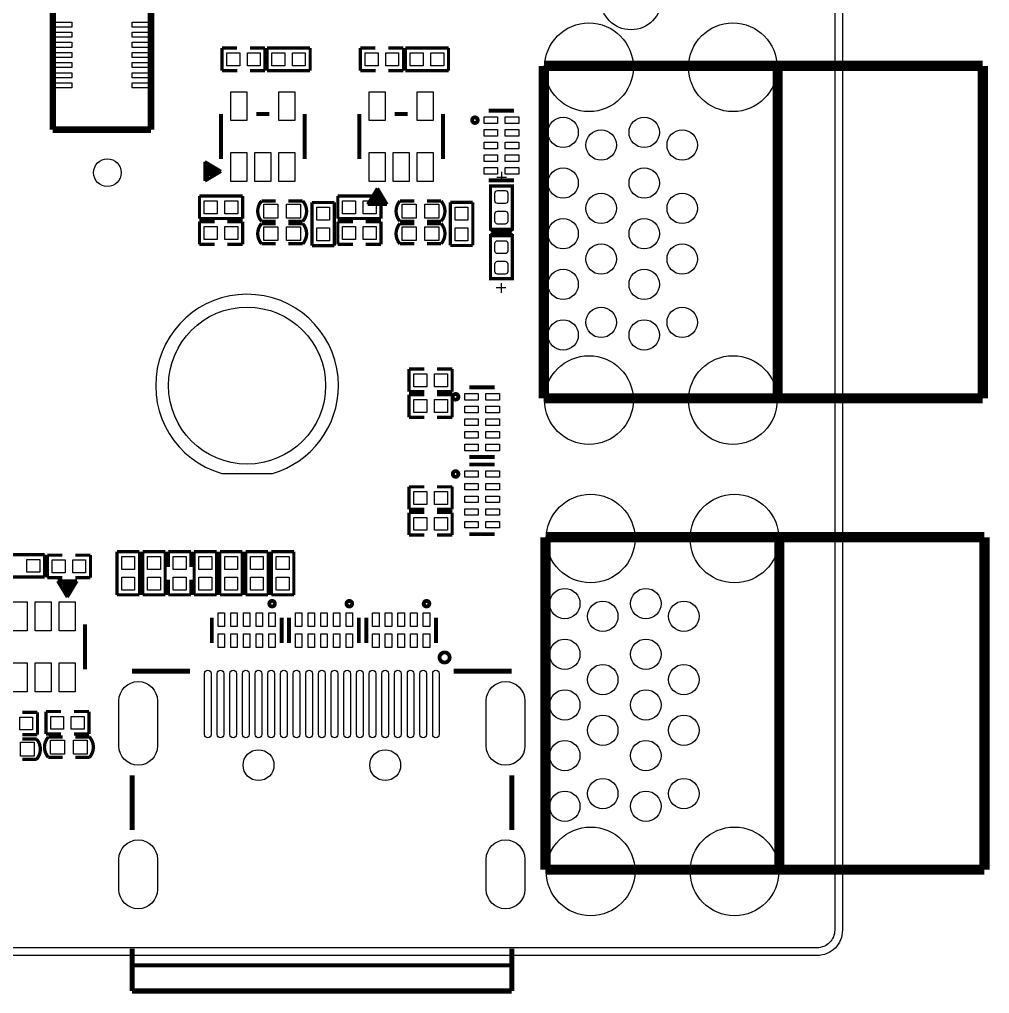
# Model space of a CAD drawing. Extents: x -68.5 to 22.8, y 26 to 103.8.
# Drawn here: x -15.47 to 22.82, y 27.22 to 65.68 of the extents above; entities that cross this region are included whole.
import ezdxf

# ---------------------------------------------------------------- set-up
doc = ezdxf.new("R2010")
doc.units = 0
for name, color, linetype in [('BG_OUTLINE', 2, 'CONTINUOUS'), ('PG_SILKSCREEN_TOP', 7, 'CONTINUOUS'), ('PIN_TOP', 84, 'CONTINUOUS'), ('RKI_ALL', 1, 'CONTINUOUS'), ('RKO_ALL', 1, 'CONTINUOUS')]:
    doc.layers.add(name, color=color, linetype=linetype)

msp = doc.modelspace()

# ---------------------------------------------------------------- linework, layer by layer
at = {"layer": 'BG_OUTLINE'}
msp.add_lwpolyline([(-66.983102, 103.72598), (16.016986, 103.72598, -0.414199), (17.016984, 102.725982), (17.016984, 29.726128, -0.414243), (16.016986, 28.725876), (-41.66616, 28.725876)], format="xyb", dxfattribs=at)
at = {"layer": 'PG_SILKSCREEN_TOP'}
for points, const_width in [([(-14.153896, 61.332872), (-14.153896, 84.432648)], 0.254), ([(-10.273792, 84.432648), (-10.273792, 61.332872)], 0.254), ([(-7.473188, 63.664592), (-7.473188, 64.553592)], 0.127), ([(-7.473188, 64.553592), (-6.876288, 64.553592)], 0.127), ([(-6.368288, 64.553592), (-5.771388, 64.553592)], 0.127), ([(-5.771388, 64.553592), (-5.771388, 63.664592)], 0.127), ([(-5.695188, 63.664592), (-5.695188, 64.553592)], 0.127), ([(-5.695188, 64.553592), (-3.993388, 64.553592)], 0.127), ([(-3.993388, 64.553592), (-3.993388, 63.664592)], 0.127), ([(-2.012188, 63.664592), (-2.012188, 64.553592)], 0.127), ([(-2.012188, 64.553592), (-1.415288, 64.553592)], 0.127), ([(-0.907288, 64.553592), (-0.310388, 64.553592)], 0.127), ([(-0.310388, 64.553592), (-0.310388, 63.664592)], 0.127), ([(-0.234188, 63.664592), (-0.234188, 64.553592)], 0.127), ([(-0.234188, 64.553592), (1.467612, 64.553592)], 0.127), ([(1.467612, 64.553592), (1.467612, 63.664592)], 0.127), ([(5.232146, 50.724816), (5.232146, 63.850012)], 0.40005), ([(5.232146, 63.850012), (22.557232, 63.850012)], 0.40005), ([(14.457172, 50.724816), (14.457172, 63.850012)], 0.40005), ([(14.457172, 63.850012), (22.557232, 63.850012)], 0.40005), ([(22.557232, 63.850012), (22.557232, 50.724816)], 0.40005), ([(22.557232, 63.850012), (22.557232, 50.724816)], 0.40005), ([(-6.872478, 63.664592), (-7.473188, 63.664592)], 0.127), ([(-5.771388, 63.664592), (-6.368288, 63.664592)], 0.127), ([(-3.993388, 63.664592), (-5.695188, 63.664592)], 0.127), ([(-1.411478, 63.664592), (-2.012188, 63.664592)], 0.127), ([(-0.310388, 63.664592), (-0.907288, 63.664592)], 0.127), ([(1.467612, 63.664592), (-0.234188, 63.664592)], 0.127), ([(-7.511288, 61.950092), (-7.511288, 61.315092)], 0.1524), ([(-6.114288, 61.950092), (-5.606288, 61.950092)], 0.1524), ([(-4.209288, 61.950092), (-4.209288, 60.172092)], 0.1524), ([(-2.050288, 61.950092), (-2.050288, 61.315092)], 0.1524), ([(-0.653288, 61.950092), (-0.145288, 61.950092)], 0.1524), ([(1.251712, 61.950092), (1.251712, 60.172092)], 0.1524), ([(4.056126, 62.082934), (3.055874, 62.082934)], 0.1524), ([(-10.273792, 61.332872), (-14.153896, 61.332872)], 0.254), ([(-7.511288, 61.315092), (-7.511288, 60.807092)], 0.1524), ([(-2.050288, 61.315092), (-2.050288, 60.807092)], 0.1524), ([(-7.511288, 60.807092), (-7.511288, 60.172092)], 0.1524), ([(-2.050288, 60.807092), (-2.050288, 60.172092)], 0.1524), ([(-8.146288, 59.304428), (-8.146288, 60.066428)], 0.127), ([(-8.146288, 60.066428), (-7.511288, 59.685428)], 0.127), ([(-8.044688, 59.431428), (-8.044688, 59.939428)], 0.127), ([(-8.044688, 59.939428), (-7.943088, 59.888628)], 0.127), ([(-7.511288, 59.685428), (-8.146288, 59.304428)], 0.127), ([(-7.943088, 59.888628), (-7.943088, 59.507628)], 0.127), ([(-7.943088, 59.507628), (-7.866888, 59.558428)], 0.127), ([(-7.866888, 59.558428), (-7.866888, 59.837828)], 0.127), ([(-7.866888, 59.837828), (-7.638288, 59.685428)], 0.127), ([(-7.790688, 59.583828), (-7.790688, 59.710828)], 0.127), ([(-7.638288, 59.685428), (-7.790688, 59.583828)], 0.127), ([(-8.146288, 59.304428), (-8.146288, 59.431428)], 0.127), ([(-8.146288, 59.431428), (-8.044688, 59.431428)], 0.127), ([(3.055874, 59.329066), (4.056126, 59.329066)], 0.1524), ([(-1.720088, 58.381392), (-1.339088, 59.016392)], 0.127), ([(-1.491488, 58.660792), (-1.339088, 58.889392)], 0.127), ([(-1.339088, 59.016392), (-0.958088, 58.381392)], 0.127), ([(-1.339088, 58.889392), (-1.237488, 58.736992)], 0.127), ([(3.9878, 59.1058), (3.9878, 57.404), (3.1242, 57.404), (3.1242, 59.1058), (3.9878, 59.1058)], 0.127), ([(-8.362188, 57.822592), (-8.362188, 58.711592)], 0.127), ([(-8.362188, 58.711592), (-6.660388, 58.711592)], 0.127), ([(-6.660388, 58.711592), (-6.660388, 57.822592)], 0.127), ([(-5.348224, 58.514742), (-5.911088, 58.514742)], 0.130048), ([(-4.848352, 58.514742), (-4.285488, 58.514742)], 0.130048), ([(-3.9243, 56.7563), (-3.9243, 58.4581)], 0.127), ([(-3.9243, 58.4581), (-3.0353, 58.4581)], 0.127), ([(-3.0353, 58.4581), (-3.0353, 56.7563)], 0.127), ([(-2.901188, 57.822592), (-2.901188, 58.711592)], 0.127), ([(-2.901188, 58.711592), (-1.199388, 58.711592)], 0.127), ([(-1.593088, 58.482992), (-1.542288, 58.584592)], 0.127), ([(-1.085088, 58.482992), (-1.593088, 58.482992)], 0.127), ([(-1.542288, 58.584592), (-1.161288, 58.584592)], 0.127), ([(-1.212088, 58.660792), (-1.491488, 58.660792)], 0.127), ([(-1.237488, 58.736992), (-1.364488, 58.736992)], 0.127), ([(-1.161288, 58.584592), (-1.212088, 58.660792)], 0.127), ([(-1.199388, 58.711592), (-1.199388, 57.822592)], 0.127), ([(-1.085088, 58.381392), (-1.085088, 58.482992)], 0.127), ([(0.112776, 58.514742), (-0.450088, 58.514742)], 0.130048), ([(0.612648, 58.514742), (1.175512, 58.514742)], 0.130048), ([(1.5367, 56.75884), (1.5367, 58.46064)], 0.127), ([(1.5367, 58.46064), (2.4257, 58.46064)], 0.127), ([(2.4257, 58.46064), (2.4257, 56.75884)], 0.127), ([(-0.958088, 58.381392), (-1.720088, 58.381392)], 0.127), ([(-0.958088, 58.381392), (-1.085088, 58.381392)], 0.127), ([(-6.660388, 57.822592), (-8.362188, 57.822592)], 0.127), ([(-8.362188, 56.806592), (-8.362188, 57.695592)], 0.127), ([(-8.362188, 57.695592), (-7.765288, 57.695592)], 0.127), ([(-7.261098, 57.695592), (-6.660388, 57.695592)], 0.127), ([(-6.660388, 57.695592), (-6.660388, 56.806592)], 0.127), ([(-5.911088, 57.714642), (-5.348224, 57.714642)], 0.130048), ([(-5.348224, 57.625742), (-5.911088, 57.625742)], 0.130048), ([(-4.285488, 57.714642), (-4.848352, 57.714642)], 0.130048), ([(-4.848352, 57.625742), (-4.285488, 57.625742)], 0.130048), ([(-1.199388, 57.822592), (-2.901188, 57.822592)], 0.127), ([(-2.901188, 56.806592), (-2.901188, 57.695592)], 0.127), ([(-2.901188, 57.695592), (-2.304288, 57.695592)], 0.127), ([(-1.800098, 57.695592), (-1.199388, 57.695592)], 0.127), ([(-1.199388, 57.695592), (-1.199388, 56.806592)], 0.127), ([(-0.450088, 57.714642), (0.112776, 57.714642)], 0.130048), ([(0.112776, 57.625742), (-0.450088, 57.625742)], 0.130048), ([(1.175512, 57.714642), (0.612648, 57.714642)], 0.130048), ([(0.612648, 57.625742), (1.175512, 57.625742)], 0.130048), ([(3.9878, 57.404), (3.9116, 57.3278), (3.2004, 57.3278), (3.1242, 57.404)], 0.127), ([(3.1242, 57.15), (3.2004, 57.2262), (3.9116, 57.2262), (3.9878, 57.15)], 0.127), ([(3.1242, 55.4482), (3.1242, 57.15), (3.9878, 57.15), (3.9878, 55.4482), (3.1242, 55.4482)], 0.127), ([(-7.765288, 56.806592), (-8.362188, 56.806592)], 0.127), ([(-6.660388, 56.806592), (-7.257288, 56.806592)], 0.127), ([(-5.911088, 56.825642), (-5.348224, 56.825642)], 0.130048), ([(-4.285488, 56.825642), (-4.848352, 56.825642)], 0.130048), ([(-3.0353, 56.7563), (-3.9243, 56.7563)], 0.127), ([(-2.304288, 56.806592), (-2.901188, 56.806592)], 0.127), ([(-1.199388, 56.806592), (-1.796288, 56.806592)], 0.127), ([(-0.450088, 56.825642), (0.112776, 56.825642)], 0.130048), ([(1.175512, 56.825642), (0.612648, 56.825642)], 0.130048), ([(2.4257, 56.75884), (1.5367, 56.75884)], 0.127), ([(-0.0889, 50.9905), (-0.0889, 51.8795)], 0.127), ([(-0.0889, 51.8795), (0.508, 51.8795)], 0.127), ([(1.01219, 51.8795), (1.6129, 51.8795)], 0.127), ([(1.6129, 51.8795), (1.6129, 50.9905)], 0.127), ([(3.294126, 51.160934), (2.293874, 51.160934)], 0.1524), ([(0.508, 50.9905), (-0.0889, 50.9905)], 0.127), ([(-0.0889, 50.8635), (0.508, 50.8635)], 0.127), ([(-0.0889, 49.9745), (-0.0889, 50.8635)], 0.127), ([(1.01219, 50.8635), (1.6129, 50.8635)], 0.127), ([(1.6129, 50.9905), (1.016, 50.9905)], 0.127), ([(1.6129, 50.8635), (1.6129, 49.9745)], 0.127), ([(22.557232, 50.724816), (5.232146, 50.724816)], 0.40005), ([(22.557232, 50.724816), (14.457172, 50.724816)], 0.40005), ([(0.508, 49.9745), (-0.0889, 49.9745)], 0.127), ([(1.6129, 49.9745), (1.016, 49.9745)], 0.127), ([(2.293874, 48.407066), (3.294126, 48.407066)], 0.1524), ([(3.294126, 48.112934), (2.293874, 48.112934)], 0.1524), ([(-0.0889, 46.3423), (-0.0889, 47.2313)], 0.127), ([(-0.0889, 47.2313), (0.508, 47.2313)], 0.127), ([(1.016, 47.2313), (1.6129, 47.2313)], 0.127), ([(1.6129, 47.2313), (1.6129, 46.3423)], 0.127), ([(0.51181, 46.3423), (-0.0889, 46.3423)], 0.127), ([(-0.0889, 45.3263), (-0.0889, 46.2153)], 0.127), ([(-0.0889, 46.2153), (0.508, 46.2153)], 0.127), ([(1.6129, 46.3423), (1.016, 46.3423)], 0.127), ([(1.016, 46.2153), (1.6129, 46.2153)], 0.127), ([(1.6129, 46.2153), (1.6129, 45.3263)], 0.127), ([(0.51181, 45.3263), (-0.0889, 45.3263)], 0.127), ([(1.6129, 45.3263), (1.016, 45.3263)], 0.127), ([(2.293874, 45.359066), (3.294126, 45.359066)], 0.1524), ([(5.29717, 45.242226), (22.622256, 45.242226)], 0.40005), ([(5.29717, 32.11703), (5.29717, 45.242226)], 0.40005), ([(14.522196, 45.242226), (22.622256, 45.242226)], 0.40005), ([(14.522196, 32.11703), (14.522196, 45.242226)], 0.40005), ([(22.622256, 45.242226), (22.622256, 32.11703)], 0.40005), ([(22.622256, 45.242226), (22.622256, 32.11703)], 0.40005), ([(-16.176498, 44.55541), (-14.474698, 44.55541)], 0.127), ([(-14.474698, 44.55541), (-14.474698, 43.66641)], 0.127), ([(-11.6205, 44.6659), (-10.7315, 44.6659)], 0.127), ([(-11.6205, 42.9641), (-11.6205, 44.6659)], 0.127), ([(-10.7315, 44.6659), (-10.7315, 42.9641)], 0.127), ([(-10.6045, 42.9641), (-10.6045, 44.6659)], 0.127), ([(-10.6045, 44.6659), (-9.7155, 44.6659)], 0.127), ([(-9.7155, 44.6659), (-9.7155, 42.9641)], 0.127), ([(-9.5885, 44.06519), (-9.5885, 44.6659)], 0.127), ([(-9.5885, 44.6659), (-8.6995, 44.6659)], 0.127), ([(-8.6995, 44.6659), (-8.6995, 44.069)], 0.127), ([(-8.5725, 42.9641), (-8.5725, 44.6659)], 0.127), ([(-8.5725, 44.6659), (-7.6835, 44.6659)], 0.127), ([(-7.6835, 44.6659), (-7.6835, 42.9641)], 0.127), ([(-7.5565, 44.6659), (-6.6675, 44.6659)], 0.127), ([(-7.5565, 42.9641), (-7.5565, 44.6659)], 0.127), ([(-6.6675, 44.6659), (-6.6675, 42.9641)], 0.127), ([(-6.5405, 44.6659), (-5.6515, 44.6659)], 0.127), ([(-6.5405, 42.9641), (-6.5405, 44.6659)], 0.127), ([(-5.6515, 44.6659), (-5.6515, 42.9641)], 0.127), ([(-5.5245, 42.9641), (-5.5245, 44.6659)], 0.127), ([(-5.5245, 44.6659), (-4.6355, 44.6659)], 0.127), ([(-4.6355, 44.6659), (-4.6355, 42.9641)], 0.127), ([(-14.366494, 43.643804), (-14.366494, 44.532804)], 0.127), ([(-14.366494, 44.532804), (-13.769594, 44.532804)], 0.127), ([(-13.265404, 44.532804), (-12.664694, 44.532804)], 0.127), ([(-12.664694, 44.532804), (-12.664694, 43.643804)], 0.127), ([(-14.474698, 43.66641), (-16.176498, 43.66641)], 0.127), ([(-13.769594, 43.643804), (-14.366494, 43.643804)], 0.127), ([(-13.960094, 43.509184), (-13.198094, 43.509184)], 0.127), ([(-13.579094, 42.874184), (-13.960094, 43.509184)], 0.127), ([(-13.960094, 43.509184), (-13.833094, 43.509184)], 0.127), ([(-13.833094, 43.509184), (-13.833094, 43.407584)], 0.127), ([(-13.833094, 43.407584), (-13.325094, 43.407584)], 0.127), ([(-13.198094, 43.509184), (-13.579094, 42.874184)], 0.127), ([(-13.325094, 43.407584), (-13.375894, 43.305984)], 0.127), ([(-12.664694, 43.643804), (-13.261594, 43.643804)], 0.127), ([(-9.5885, 42.9641), (-9.5885, 43.561)], 0.127), ([(-8.6995, 43.561), (-8.6995, 42.9641)], 0.127), ([(-13.375894, 43.305984), (-13.756894, 43.305984)], 0.127), ([(-13.756894, 43.305984), (-13.706094, 43.229784)], 0.127), ([(-13.706094, 43.229784), (-13.426694, 43.229784)], 0.127), ([(-13.579094, 43.001184), (-13.680694, 43.153584)], 0.127), ([(-13.680694, 43.153584), (-13.553694, 43.153584)], 0.127), ([(-13.426694, 43.229784), (-13.579094, 43.001184)], 0.127), ([(-10.7315, 42.9641), (-11.6205, 42.9641)], 0.127), ([(-9.7155, 42.9641), (-10.6045, 42.9641)], 0.127), ([(-8.6995, 42.9641), (-9.5885, 42.9641)], 0.127), ([(-7.6835, 42.9641), (-8.5725, 42.9641)], 0.127), ([(-6.6675, 42.9641), (-7.5565, 42.9641)], 0.127), ([(-5.6515, 42.9641), (-6.5405, 42.9641)], 0.127), ([(-4.6355, 42.9641), (-5.5245, 42.9641)], 0.127), ([(-7.873238, 42.07002), (-7.873238, 41.069768)], 0.1524), ([(-5.11937, 41.069768), (-5.11937, 42.07002)], 0.1524), ([(-4.825238, 42.07002), (-4.825238, 41.069768)], 0.1524), ([(-2.07137, 41.069768), (-2.07137, 42.07002)], 0.1524), ([(-1.777238, 42.07002), (-1.777238, 41.069768)], 0.1524), ([(0.97663, 41.069768), (0.97663, 42.07002)], 0.1524), ([(-12.880594, 41.167304), (-12.880594, 41.802304)], 0.1524), ([(-12.880594, 40.659304), (-12.880594, 41.167304)], 0.1524), ([(-12.880594, 40.024304), (-12.880594, 40.659304)], 0.1524), ([(-11.0236, 39.947596), (-8.7376, 39.947596)], 0.199898), ([(1.6764, 39.947596), (3.9624, 39.947596)], 0.199898), ([(-15.353538, 38.330124), (-14.756638, 38.330124)], 0.127), ([(-14.756638, 38.330124), (-14.756638, 37.441124)], 0.127), ([(-14.423898, 37.46881), (-14.423898, 38.35781)], 0.127), ([(-14.423898, 38.35781), (-13.826998, 38.35781)], 0.127), ([(-13.318998, 38.35781), (-12.722098, 38.35781)], 0.127), ([(-12.722098, 38.35781), (-12.722098, 37.46881)], 0.127), ([(-15.357856, 37.26942), (-14.794738, 37.26942)], 0.130048), ([(-14.756638, 37.441124), (-15.353538, 37.441124)], 0.127), ([(-13.823188, 37.46881), (-14.423898, 37.46881)], 0.127), ([(-13.76553, 37.350954), (-14.328394, 37.350954)], 0.130048), ([(-12.722098, 37.46881), (-13.318998, 37.46881)], 0.127), ([(-13.265912, 37.350954), (-12.702794, 37.350954)], 0.130048), ([(-14.328394, 36.550854), (-13.76553, 36.550854)], 0.130048), ([(-12.702794, 36.550854), (-13.265912, 36.550854)], 0.130048), ([(-14.794738, 36.46932), (-15.357856, 36.46932)], 0.130048), ([(-11.0236, 35.835082), (-11.0236, 33.676082)], 0.199898), ([(3.9624, 35.835082), (3.9624, 33.676082)], 0.199898), ([(22.622256, 32.11703), (5.29717, 32.11703)], 0.40005), ([(22.622256, 32.11703), (14.522196, 32.11703)], 0.40005), ([(-11.0236, 29.000196), (-11.0236, 27.323796)], 0.199898), ([(3.9624, 27.323796), (3.9624, 29.000196)], 0.199898), ([(-11.0236, 28.339796), (3.9624, 28.339796)], 0.1524), ([(-11.0236, 27.323796), (3.9624, 27.323796)], 0.199898)]:
    msp.add_lwpolyline(points, dxfattribs=dict(at, const_width=const_width))
for points, const_width in [([(2.62128, 61.70676, 1), (2.399792, 61.70676, 1), (2.62128, 61.70676)], 0.1524), ([(-5.911088, 58.514742, 0.377946), (-5.911088, 57.714642)], 0.130048), ([(-4.285488, 58.514742, -0.377946), (-4.285488, 57.714642)], 0.130048), ([(-0.450088, 58.514742, 0.377946), (-0.450088, 57.714642)], 0.130048), ([(1.175512, 58.514742, -0.377946), (1.175512, 57.714642)], 0.130048), ([(-5.911088, 57.625742, 0.377946), (-5.911088, 56.825642)], 0.130048), ([(-4.285488, 57.625742, -0.377946), (-4.285488, 56.825642)], 0.130048), ([(-0.450088, 57.625742, 0.377946), (-0.450088, 56.825642)], 0.130048), ([(1.175512, 57.625742, -0.377946), (1.175512, 56.825642)], 0.130048), ([(1.85928, 50.78476, 1), (1.637792, 50.78476, 1), (1.85928, 50.78476)], 0.1524), ([(1.85928, 47.73676, 1), (1.637792, 47.73676, 1), (1.85928, 47.73676)], 0.1524), ([(-5.3848, 42.615358, -1), (-5.606288, 42.615358, -1), (-5.3848, 42.615358)], 0.1524), ([(-2.3368, 42.615358, -1), (-2.558288, 42.615358, -1), (-2.3368, 42.615358)], 0.1524), ([(0.7112, 42.615358, -1), (0.489712, 42.615358, -1), (0.7112, 42.615358)], 0.1524), ([(1.512062, 40.49268, -1), (1.114298, 40.49268, -1), (1.512062, 40.49268)], 0.1524), ([(-14.794738, 37.26942, -0.377903), (-14.794738, 36.46932)], 0.130048), ([(-14.328394, 37.350954, 0.377988), (-14.328394, 36.550854)], 0.130048), ([(-12.702794, 37.350954, -0.377903), (-12.702794, 36.550854)], 0.130048)]:
    msp.add_lwpolyline(points, format="xyb", dxfattribs=dict(at, const_width=const_width))
for points in [[(3.556, 59.6646), (3.556, 59.2836)], [(3.3782, 59.4614), (3.7592, 59.4614)], [(4.0005, 59.1185), (3.1115, 59.1185)], [(3.1115, 57.4167), (4.0005, 57.4167)], [(4.0005, 57.1373), (3.1115, 57.1373)], [(3.1115, 55.4355), (4.0005, 55.4355)], [(3.7338, 55.0926), (3.3528, 55.0926)], [(3.556, 54.8894), (3.556, 55.2704)]]:
    msp.add_lwpolyline(points, dxfattribs=at)
at = {"layer": 'PIN_TOP'}
for points in [[(-13.403834, 65.382775), (-14.103858, 65.382775), (-14.103858, 65.582673), (-13.403834, 65.582673)], [(-10.32383, 65.382775), (-11.023854, 65.382775), (-11.023854, 65.582673), (-10.32383, 65.582673)], [(-13.403834, 64.982725), (-14.103858, 64.982725), (-14.103858, 65.182623), (-13.403834, 65.182623)], [(-10.32383, 64.982725), (-11.023854, 64.982725), (-11.023854, 65.182623), (-10.32383, 65.182623)], [(-13.403834, 64.582929), (-14.103858, 64.582929), (-14.103858, 64.782827), (-13.403834, 64.782827)], [(-10.32383, 64.582929), (-11.023854, 64.582929), (-11.023854, 64.782827), (-10.32383, 64.782827)], [(-13.403834, 64.182879), (-14.103858, 64.182879), (-14.103858, 64.382777), (-13.403834, 64.382777)], [(-10.32383, 64.182879), (-11.023854, 64.182879), (-11.023854, 64.382777), (-10.32383, 64.382777)], [(-7.282688, 63.855092), (-7.282688, 64.363092), (-6.774688, 64.363092), (-6.774688, 63.855092)], [(-6.469888, 63.855092), (-6.469888, 64.363092), (-5.961888, 64.363092), (-5.961888, 63.855092)], [(-4.996688, 64.363092), (-4.996688, 63.855092), (-5.504688, 63.855092), (-5.504688, 64.363092)], [(-4.183888, 64.363092), (-4.183888, 63.855092), (-4.691888, 63.855092), (-4.691888, 64.363092)], [(-1.821688, 63.855092), (-1.821688, 64.363092), (-1.313688, 64.363092), (-1.313688, 63.855092)], [(-1.008888, 63.855092), (-1.008888, 64.363092), (-0.500888, 64.363092), (-0.500888, 63.855092)], [(0.464312, 64.363092), (0.464312, 63.855092), (-0.043688, 63.855092), (-0.043688, 64.363092)], [(1.277112, 64.363092), (1.277112, 63.855092), (0.769112, 63.855092), (0.769112, 64.363092)], [(-13.403834, 63.782829), (-14.103858, 63.782829), (-14.103858, 63.982727), (-13.403834, 63.982727)], [(-10.32383, 63.782829), (-11.023854, 63.782829), (-11.023854, 63.982727), (-10.32383, 63.982727)], [(-13.403834, 63.382779), (-14.103858, 63.382779), (-14.103858, 63.582677), (-13.403834, 63.582677)], [(-10.32383, 63.382779), (-11.023854, 63.382779), (-11.023854, 63.582677), (-10.32383, 63.582677)], [(-13.403834, 62.982729), (-14.103858, 62.982729), (-14.103858, 63.182627), (-13.403834, 63.182627)], [(-10.32383, 62.982729), (-11.023854, 62.982729), (-11.023854, 63.182627), (-10.32383, 63.182627)], [(-6.492748, 61.689488), (-7.127748, 61.689488), (-7.127748, 62.832488), (-6.492748, 62.832488)], [(-4.592828, 61.689488), (-5.227828, 61.689488), (-5.227828, 62.832488), (-4.592828, 62.832488)], [(-1.031748, 61.689488), (-1.666748, 61.689488), (-1.666748, 62.832488), (-1.031748, 62.832488)], [(0.868172, 61.689488), (0.233172, 61.689488), (0.233172, 62.832488), (0.868172, 62.832488)], [(2.872486, 61.832998), (3.405886, 61.832998), (3.405886, 61.578998), (2.872486, 61.578998)], [(3.706114, 61.832998), (4.239514, 61.832998), (4.239514, 61.578998), (3.706114, 61.578998)], [(2.872486, 61.333126), (3.405886, 61.333126), (3.405886, 61.079126), (2.872486, 61.079126)], [(3.706114, 61.333126), (4.239514, 61.333126), (4.239514, 61.079126), (3.706114, 61.079126)], [(3.405886, 60.579), (2.872486, 60.579), (2.872486, 60.833), (3.405886, 60.833)], [(3.706114, 60.833), (4.239514, 60.833), (4.239514, 60.579), (3.706114, 60.579)], [(-6.492748, 59.289696), (-7.127748, 59.289696), (-7.127748, 60.432696), (-6.492748, 60.432696)], [(-5.542788, 59.289696), (-6.177788, 59.289696), (-6.177788, 60.432696), (-5.542788, 60.432696)], [(-4.592828, 59.289696), (-5.227828, 59.289696), (-5.227828, 60.432696), (-4.592828, 60.432696)], [(-1.031748, 59.289696), (-1.666748, 59.289696), (-1.666748, 60.432696), (-1.031748, 60.432696)], [(-0.081788, 59.289696), (-0.716788, 59.289696), (-0.716788, 60.432696), (-0.081788, 60.432696)], [(0.868172, 59.289696), (0.233172, 59.289696), (0.233172, 60.432696), (0.868172, 60.432696)], [(2.872486, 60.332874), (3.405886, 60.332874), (3.405886, 60.078874), (2.872486, 60.078874)], [(3.706114, 60.332874), (4.239514, 60.332874), (4.239514, 60.078874), (3.706114, 60.078874)], [(2.872486, 59.833002), (3.405886, 59.833002), (3.405886, 59.579002), (2.872486, 59.579002)], [(3.706114, 59.833002), (4.239514, 59.833002), (4.239514, 59.579002), (3.706114, 59.579002)], [(-7.663688, 58.521092), (-7.663688, 58.013092), (-8.171688, 58.013092), (-8.171688, 58.521092)], [(-6.850888, 58.521092), (-6.850888, 58.013092), (-7.358888, 58.013092), (-7.358888, 58.521092)], [(-2.202688, 58.521092), (-2.202688, 58.013092), (-2.710688, 58.013092), (-2.710688, 58.521092)], [(-1.389888, 58.521092), (-1.389888, 58.013092), (-1.897888, 58.013092), (-1.897888, 58.521092)], [(-5.823458, 57.83961), (-5.823458, 58.38952), (-5.273548, 58.38952), (-5.273548, 57.83961)], [(-4.923282, 57.83961), (-4.923282, 58.38952), (-4.373372, 58.38952), (-4.373372, 57.83961)], [(-3.7338, 58.2676), (-3.2258, 58.2676), (-3.2258, 57.7596), (-3.7338, 57.7596)], [(-0.362458, 57.83961), (-0.362458, 58.38952), (0.187452, 58.38952), (0.187452, 57.83961)], [(0.537718, 57.83961), (0.537718, 58.38952), (1.087628, 58.38952), (1.087628, 57.83961)], [(1.7272, 58.27014), (2.2352, 58.27014), (2.2352, 57.76214), (1.7272, 57.76214)], [(-7.663688, 57.505092), (-7.663688, 56.997092), (-8.171688, 56.997092), (-8.171688, 57.505092)], [(-6.850888, 57.505092), (-6.850888, 56.997092), (-7.358888, 56.997092), (-7.358888, 57.505092)], [(-5.823458, 56.95061), (-5.823458, 57.50052), (-5.273548, 57.50052), (-5.273548, 56.95061)], [(-4.923282, 56.95061), (-4.923282, 57.50052), (-4.373372, 57.50052), (-4.373372, 56.95061)], [(-3.7338, 57.4548), (-3.2258, 57.4548), (-3.2258, 56.9468), (-3.7338, 56.9468)], [(-2.202688, 57.505092), (-2.202688, 56.997092), (-2.710688, 56.997092), (-2.710688, 57.505092)], [(-1.389888, 57.505092), (-1.389888, 56.997092), (-1.897888, 56.997092), (-1.897888, 57.505092)], [(-0.362458, 56.95061), (-0.362458, 57.50052), (0.187452, 57.50052), (0.187452, 56.95061)], [(0.537718, 56.95061), (0.537718, 57.50052), (1.087628, 57.50052), (1.087628, 56.95061)], [(1.7272, 57.45734), (2.2352, 57.45734), (2.2352, 56.94934), (1.7272, 56.94934)], [(0.6096, 51.689), (0.6096, 51.181), (0.1016, 51.181), (0.1016, 51.689)], [(1.4224, 51.689), (1.4224, 51.181), (0.9144, 51.181), (0.9144, 51.689)], [(2.110486, 50.910998), (2.643886, 50.910998), (2.643886, 50.656998), (2.110486, 50.656998)], [(2.944114, 50.910998), (3.477514, 50.910998), (3.477514, 50.656998), (2.944114, 50.656998)], [(0.6096, 50.673), (0.6096, 50.165), (0.1016, 50.165), (0.1016, 50.673)], [(1.4224, 50.673), (1.4224, 50.165), (0.9144, 50.165), (0.9144, 50.673)], [(2.110486, 50.411126), (2.643886, 50.411126), (2.643886, 50.157126), (2.110486, 50.157126)], [(2.944114, 50.411126), (3.477514, 50.411126), (3.477514, 50.157126), (2.944114, 50.157126)], [(2.643886, 49.657), (2.110486, 49.657), (2.110486, 49.911), (2.643886, 49.911)], [(2.944114, 49.911), (3.477514, 49.911), (3.477514, 49.657), (2.944114, 49.657)], [(2.110486, 49.410874), (2.643886, 49.410874), (2.643886, 49.156874), (2.110486, 49.156874)], [(2.944114, 49.410874), (3.477514, 49.410874), (3.477514, 49.156874), (2.944114, 49.156874)], [(2.110486, 48.911002), (2.643886, 48.911002), (2.643886, 48.657002), (2.110486, 48.657002)], [(2.944114, 48.911002), (3.477514, 48.911002), (3.477514, 48.657002), (2.944114, 48.657002)], [(2.110486, 47.862998), (2.643886, 47.862998), (2.643886, 47.608998), (2.110486, 47.608998)], [(2.944114, 47.862998), (3.477514, 47.862998), (3.477514, 47.608998), (2.944114, 47.608998)], [(2.110486, 47.363126), (2.643886, 47.363126), (2.643886, 47.109126), (2.110486, 47.109126)], [(2.944114, 47.363126), (3.477514, 47.363126), (3.477514, 47.109126), (2.944114, 47.109126)], [(0.1016, 46.5328), (0.1016, 47.0408), (0.6096, 47.0408), (0.6096, 46.5328)], [(0.9144, 46.5328), (0.9144, 47.0408), (1.4224, 47.0408), (1.4224, 46.5328)], [(2.643886, 46.609), (2.110486, 46.609), (2.110486, 46.863), (2.643886, 46.863)], [(2.944114, 46.863), (3.477514, 46.863), (3.477514, 46.609), (2.944114, 46.609)], [(2.110486, 46.362874), (2.643886, 46.362874), (2.643886, 46.108874), (2.110486, 46.108874)], [(2.944114, 46.362874), (3.477514, 46.362874), (3.477514, 46.108874), (2.944114, 46.108874)], [(0.1016, 45.5168), (0.1016, 46.0248), (0.6096, 46.0248), (0.6096, 45.5168)], [(0.9144, 45.5168), (0.9144, 46.0248), (1.4224, 46.0248), (1.4224, 45.5168)], [(2.110486, 45.863002), (2.643886, 45.863002), (2.643886, 45.609002), (2.110486, 45.609002)], [(2.944114, 45.863002), (3.477514, 45.863002), (3.477514, 45.609002), (2.944114, 45.609002)], [(-14.665198, 44.36491), (-14.665198, 43.85691), (-15.173198, 43.85691), (-15.173198, 44.36491)], [(-13.667994, 44.342304), (-13.667994, 43.834304), (-14.175994, 43.834304), (-14.175994, 44.342304)], [(-12.855194, 44.342304), (-12.855194, 43.834304), (-13.363194, 43.834304), (-13.363194, 44.342304)], [(-10.922, 43.9674), (-11.43, 43.9674), (-11.43, 44.4754), (-10.922, 44.4754)], [(-10.414, 44.4754), (-9.906, 44.4754), (-9.906, 43.9674), (-10.414, 43.9674)], [(-9.398, 44.4754), (-8.89, 44.4754), (-8.89, 43.9674), (-9.398, 43.9674)], [(-8.382, 44.4754), (-7.874, 44.4754), (-7.874, 43.9674), (-8.382, 43.9674)], [(-6.858, 43.9674), (-7.366, 43.9674), (-7.366, 44.4754), (-6.858, 44.4754)], [(-5.842, 43.9674), (-6.35, 43.9674), (-6.35, 44.4754), (-5.842, 44.4754)], [(-5.334, 44.4754), (-4.826, 44.4754), (-4.826, 43.9674), (-5.334, 43.9674)], [(-10.922, 43.1546), (-11.43, 43.1546), (-11.43, 43.6626), (-10.922, 43.6626)], [(-10.414, 43.6626), (-9.906, 43.6626), (-9.906, 43.1546), (-10.414, 43.1546)], [(-9.398, 43.6626), (-8.89, 43.6626), (-8.89, 43.1546), (-9.398, 43.1546)], [(-8.382, 43.6626), (-7.874, 43.6626), (-7.874, 43.1546), (-8.382, 43.1546)], [(-6.858, 43.1546), (-7.366, 43.1546), (-7.366, 43.6626), (-6.858, 43.6626)], [(-5.842, 43.1546), (-6.35, 43.1546), (-6.35, 43.6626), (-5.842, 43.6626)], [(-5.334, 43.6626), (-4.826, 43.6626), (-4.826, 43.1546), (-5.334, 43.1546)], [(-15.799054, 42.6847), (-15.164054, 42.6847), (-15.164054, 41.5417), (-15.799054, 41.5417)], [(-14.849094, 42.6847), (-14.214094, 42.6847), (-14.214094, 41.5417), (-14.849094, 41.5417)], [(-13.899134, 42.6847), (-13.264134, 42.6847), (-13.264134, 41.5417), (-13.899134, 41.5417)], [(-7.369302, 42.253408), (-7.369302, 41.720008), (-7.623302, 41.720008), (-7.623302, 42.253408)], [(-6.86943, 42.253408), (-6.86943, 41.720008), (-7.12343, 41.720008), (-7.12343, 42.253408)], [(-6.623304, 41.720008), (-6.623304, 42.253408), (-6.369304, 42.253408), (-6.369304, 41.720008)], [(-5.869178, 42.253408), (-5.869178, 41.720008), (-6.123178, 41.720008), (-6.123178, 42.253408)], [(-5.369306, 42.253408), (-5.369306, 41.720008), (-5.623306, 41.720008), (-5.623306, 42.253408)], [(-4.321302, 42.253408), (-4.321302, 41.720008), (-4.575302, 41.720008), (-4.575302, 42.253408)], [(-3.82143, 42.253408), (-3.82143, 41.720008), (-4.07543, 41.720008), (-4.07543, 42.253408)], [(-3.575304, 41.720008), (-3.575304, 42.253408), (-3.321304, 42.253408), (-3.321304, 41.720008)], [(-2.821178, 42.253408), (-2.821178, 41.720008), (-3.075178, 41.720008), (-3.075178, 42.253408)], [(-2.321306, 42.253408), (-2.321306, 41.720008), (-2.575306, 41.720008), (-2.575306, 42.253408)], [(-1.273302, 42.253408), (-1.273302, 41.720008), (-1.527302, 41.720008), (-1.527302, 42.253408)], [(-0.77343, 42.253408), (-0.77343, 41.720008), (-1.02743, 41.720008), (-1.02743, 42.253408)], [(-0.527304, 41.720008), (-0.527304, 42.253408), (-0.273304, 42.253408), (-0.273304, 41.720008)], [(0.226822, 42.253408), (0.226822, 41.720008), (-0.027178, 41.720008), (-0.027178, 42.253408)], [(0.726694, 42.253408), (0.726694, 41.720008), (0.472694, 41.720008), (0.472694, 42.253408)], [(-7.369302, 41.41978), (-7.369302, 40.88638), (-7.623302, 40.88638), (-7.623302, 41.41978)], [(-6.86943, 41.41978), (-6.86943, 40.88638), (-7.12343, 40.88638), (-7.12343, 41.41978)], [(-6.369304, 41.41978), (-6.369304, 40.88638), (-6.623304, 40.88638), (-6.623304, 41.41978)], [(-5.869178, 41.41978), (-5.869178, 40.88638), (-6.123178, 40.88638), (-6.123178, 41.41978)], [(-5.369306, 41.41978), (-5.369306, 40.88638), (-5.623306, 40.88638), (-5.623306, 41.41978)], [(-4.321302, 41.41978), (-4.321302, 40.88638), (-4.575302, 40.88638), (-4.575302, 41.41978)], [(-3.82143, 41.41978), (-3.82143, 40.88638), (-4.07543, 40.88638), (-4.07543, 41.41978)], [(-3.321304, 41.41978), (-3.321304, 40.88638), (-3.575304, 40.88638), (-3.575304, 41.41978)], [(-2.821178, 41.41978), (-2.821178, 40.88638), (-3.075178, 40.88638), (-3.075178, 41.41978)], [(-2.321306, 41.41978), (-2.321306, 40.88638), (-2.575306, 40.88638), (-2.575306, 41.41978)], [(-1.273302, 41.41978), (-1.273302, 40.88638), (-1.527302, 40.88638), (-1.527302, 41.41978)], [(-0.77343, 41.41978), (-0.77343, 40.88638), (-1.02743, 40.88638), (-1.02743, 41.41978)], [(-0.273304, 41.41978), (-0.273304, 40.88638), (-0.527304, 40.88638), (-0.527304, 41.41978)], [(0.226822, 41.41978), (0.226822, 40.88638), (-0.027178, 40.88638), (-0.027178, 41.41978)], [(0.726694, 41.41978), (0.726694, 40.88638), (0.472694, 40.88638), (0.472694, 41.41978)], [(-15.799054, 40.284908), (-15.164054, 40.284908), (-15.164054, 39.141908), (-15.799054, 39.141908)], [(-14.849094, 40.284908), (-14.214094, 40.284908), (-14.214094, 39.141908), (-14.849094, 39.141908)], [(-13.899134, 40.284908), (-13.264134, 40.284908), (-13.264134, 39.141908), (-13.899134, 39.141908)], [(-15.455138, 37.631624), (-15.455138, 38.139624), (-14.947138, 38.139624), (-14.947138, 37.631624)], [(-14.233398, 37.65931), (-14.233398, 38.16731), (-13.725398, 38.16731), (-13.725398, 37.65931)], [(-13.420598, 37.65931), (-13.420598, 38.16731), (-12.912598, 38.16731), (-12.912598, 37.65931)], [(-15.432532, 36.594288), (-15.432532, 37.144198), (-14.882622, 37.144198), (-14.882622, 36.594288)], [(-14.240764, 36.675822), (-14.240764, 37.225732), (-13.690854, 37.225732), (-13.690854, 36.675822)], [(-13.340588, 36.675822), (-13.340588, 37.225732), (-12.790678, 37.225732), (-12.790678, 36.675822)]]:
    msp.add_lwpolyline(points, close=True, dxfattribs=at)
for points in [[(3.4036, 58.928), (3.7084, 58.928, -0.414214), (3.81, 58.8264), (3.81, 58.5216, -0.414214), (3.7084, 58.42), (3.4036, 58.42, -0.414214), (3.302, 58.5216), (3.302, 58.8264, -0.414214)], [(3.4036, 58.1152), (3.7084, 58.1152, -0.414214), (3.81, 58.0136), (3.81, 57.7088, -0.414214), (3.7084, 57.6072), (3.4036, 57.6072, -0.414214), (3.302, 57.7088), (3.302, 58.0136, -0.414214)], [(3.7084, 56.4388), (3.4036, 56.4388, -0.414214), (3.302, 56.5404), (3.302, 56.8452, -0.414214), (3.4036, 56.9468), (3.7084, 56.9468, -0.414214), (3.81, 56.8452), (3.81, 56.5404, -0.414214)], [(3.7084, 55.626), (3.4036, 55.626, -0.414214), (3.302, 55.7276), (3.302, 56.0324, -0.414214), (3.4036, 56.134), (3.7084, 56.134, -0.414214), (3.81, 56.0324), (3.81, 55.7276, -0.414214)], [(-7.903718, 39.858696), (-7.903718, 37.445696, -1), (-8.157718, 37.445696), (-8.157718, 39.858696, -1)], [(-7.403592, 39.858696), (-7.403592, 37.445696, -1), (-7.657592, 37.445696), (-7.657592, 39.858696, -1)], [(-6.90372, 39.858696), (-6.90372, 37.445696, -1), (-7.15772, 37.445696), (-7.15772, 39.858696, -1)], [(-6.403594, 39.858696), (-6.403594, 37.445696, -1), (-6.657594, 37.445696), (-6.657594, 39.858696, -1)], [(-5.903722, 39.858696), (-5.903722, 37.445696, -1), (-6.157722, 37.445696), (-6.157722, 39.858696, -1)], [(-5.403596, 39.858696), (-5.403596, 37.445696, -1), (-5.657596, 37.445696), (-5.657596, 39.858696, -1)], [(-4.903724, 39.858696), (-4.903724, 37.445696, -1), (-5.157724, 37.445696), (-5.157724, 39.858696, -1)], [(-4.403598, 39.858696), (-4.403598, 37.445696, -1), (-4.657598, 37.445696), (-4.657598, 39.858696, -1)], [(-3.903726, 39.858696), (-3.903726, 37.445696, -1), (-4.157726, 37.445696), (-4.157726, 39.858696, -1)], [(-3.4036, 39.858696), (-3.4036, 37.445696, -1), (-3.6576, 37.445696), (-3.6576, 39.858696, -1)], [(-2.903474, 39.858696), (-2.903474, 37.445696, -1), (-3.157474, 37.445696), (-3.157474, 39.858696, -1)], [(-2.403602, 39.858696), (-2.403602, 37.445696, -1), (-2.657602, 37.445696), (-2.657602, 39.858696, -1)], [(-1.903476, 39.858696), (-1.903476, 37.445696, -1), (-2.157476, 37.445696), (-2.157476, 39.858696, -1)], [(-1.403604, 39.858696), (-1.403604, 37.445696, -1), (-1.657604, 37.445696), (-1.657604, 39.858696, -1)], [(-0.903478, 39.858696), (-0.903478, 37.445696, -1), (-1.157478, 37.445696), (-1.157478, 39.858696, -1)], [(-0.403606, 39.858696), (-0.403606, 37.445696, -1), (-0.657606, 37.445696), (-0.657606, 39.858696, -1)], [(0.09652, 39.858696), (0.09652, 37.445696, -1), (-0.15748, 37.445696), (-0.15748, 39.858696, -1)], [(0.596392, 39.858696), (0.596392, 37.445696, -1), (0.342392, 37.445696), (0.342392, 39.858696, -1)], [(1.096518, 39.858696), (1.096518, 37.445696, -1), (0.842518, 37.445696), (0.842518, 39.858696, -1)], [(-10.018522, 38.778688), (-10.018522, 37.000688, -1), (-11.542522, 37.000688), (-11.542522, 38.778688, -1)], [(4.481322, 38.778688), (4.481322, 37.000688, -1), (2.957322, 37.000688), (2.957322, 38.778688, -1)], [(-10.018522, 32.526732), (-10.018522, 31.332932, -1), (-11.542522, 31.332932), (-11.542522, 32.526732, -1)], [(4.481322, 32.526732), (4.481322, 31.332932, -1), (2.957322, 31.332932), (2.957322, 32.526732, -1)]]:
    msp.add_lwpolyline(points, format="xyb", close=True, dxfattribs=at)
for centre, radius in [((8.672322, 66.482722), 1.2065), ((7.012178, 63.794894), 1.75006), ((12.692126, 63.794894), 1.75006), ((5.992114, 61.224922), 0.599948), ((9.19226, 61.224922), 0.599948), ((7.492238, 60.724796), 0.599948), ((10.69213, 60.724796), 0.599948), ((-11.99515, 59.63412), 0.5461), ((5.992114, 59.224926), 0.599948), ((9.19226, 59.224926), 0.599948), ((7.492238, 58.224928), 0.599948), ((10.69213, 58.224928), 0.599948), ((5.992114, 57.22493), 0.599948), ((9.19226, 57.22493), 0.599948), ((7.492238, 56.224932), 0.599948), ((10.69213, 56.224932), 0.599948), ((5.992114, 55.224934), 0.599948), ((9.19226, 55.224934), 0.599948), ((-6.483096, 51.226212), 3.099943), ((7.492238, 53.72481), 0.599948), ((10.69213, 53.72481), 0.599948), ((5.992114, 53.224938), 0.599948), ((9.19226, 53.224938), 0.599948), ((7.012178, 50.654966), 1.75006), ((12.692126, 50.654966), 1.75006), ((7.077202, 45.187108), 1.75006), ((12.75715, 45.187108), 1.75006), ((6.057138, 42.617136), 0.599948), ((9.257284, 42.617136), 0.599948), ((7.557262, 42.11701), 0.599948), ((10.757154, 42.11701), 0.599948), ((6.057138, 40.61714), 0.599948), ((9.257284, 40.61714), 0.599948), ((7.557262, 39.617142), 0.599948), ((10.757154, 39.617142), 0.599948), ((6.057138, 38.617144), 0.599948), ((9.257284, 38.617144), 0.599948), ((7.557262, 37.617146), 0.599948), ((10.757154, 37.617146), 0.599948), ((6.057138, 36.617148), 0.599948), ((9.257284, 36.617148), 0.599948), ((-6.030722, 36.239704), 0.6096), ((-1.030732, 36.239704), 0.6096), ((7.557262, 35.117024), 0.599948), ((10.757154, 35.117024), 0.599948), ((6.057138, 34.617152), 0.599948), ((9.257284, 34.617152), 0.599948), ((7.077202, 32.04718), 1.75006), ((12.75715, 32.04718), 1.75006)]:
    msp.add_circle(centre, radius, dxfattribs=at)
at = {"layer": 'RKI_ALL'}
msp.add_lwpolyline([(16.712184, 29.726128, -0.414256), (16.016986, 29.030676), (-42.456354, 29.030676), (-42.456354, 29.830776), (-48.066198, 29.830776), (-48.066198, 29.030676), (-66.983102, 29.030676, -0.414321), (-67.6783, 29.726128), (-67.6783, 102.725982, -0.414214), (-66.983102, 103.42118), (16.016986, 103.42118, -0.414192), (16.712184, 102.725982)], format="xyb", close=True, dxfattribs=at)
at = {"layer": 'RKO_ALL'}
msp.add_lwpolyline([(-2.876296, 51.226212, 2.004459), (-7.480554, 47.759874), (-5.485638, 47.759874, 0.334343)], format="xyb", close=True, dxfattribs=at)

doc.saveas('drawing.dxf')
